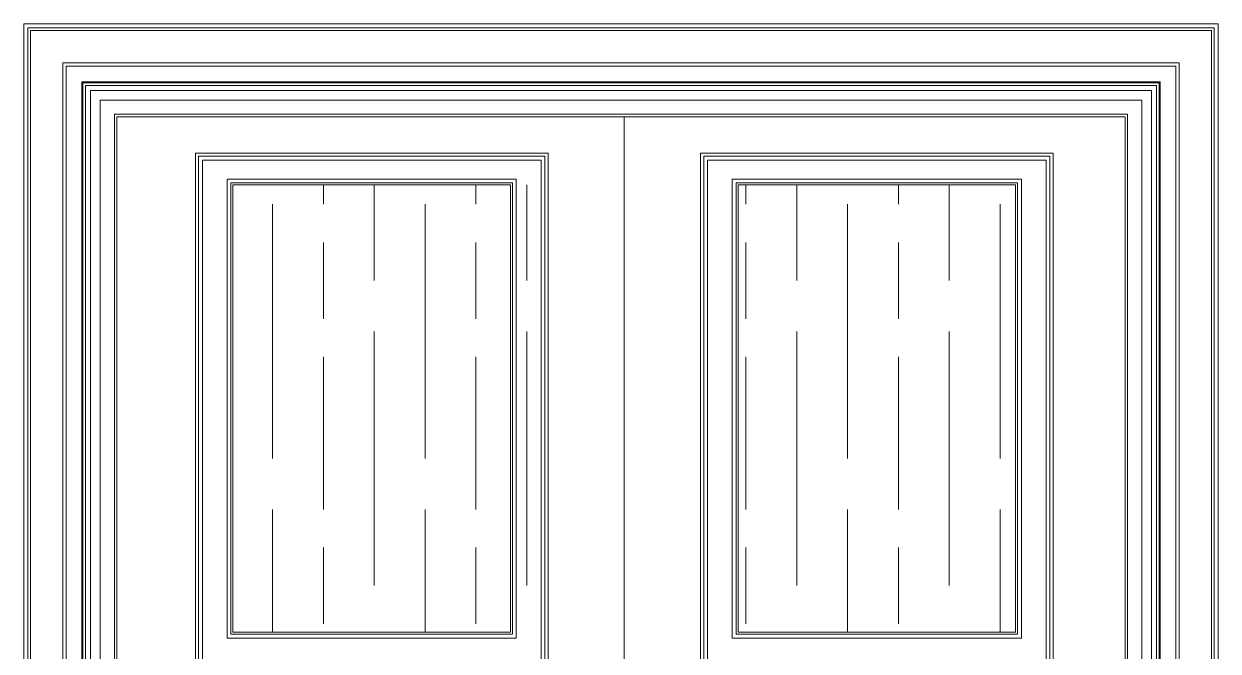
# Model space of a CAD drawing. Header units: millimetres. Extents: x -10942 to 92711, y -16583 to 30009.
# Drawn here: x 13782 to 15662, y 1707 to 2694 of the extents above; entities that cross this region are included whole.
import ezdxf

# ---------------------------------------------------------------- set-up
doc = ezdxf.new("R2010")
doc.units = ezdxf.units.MM
doc.header["$LTSCALE"] = 1000
doc.header["$MEASUREMENT"] = 0
doc.linetypes.add('HIDDEN2', pattern=[0.1875, 0.125, -0.0625])
for name, color, linetype in [('8', 8, 'Continuous'), ('Layer7', 8, 'Continuous'), ('WOOD', 23, 'Continuous')]:
    doc.layers.add(name, color=color, linetype=linetype)
doc.layers.add('DIM 2', color=3, linetype='Continuous', lineweight=18)

# ---------------------------------------------------------------- blocks, each defined once
blk = doc.blocks.new('WD-13 NEW')
at = {"layer": '8', "lineweight": 0}
h = blk.add_hatch(dxfattribs=at)
h.set_pattern_fill('GOST_WOOD', color=256, scale=40)
h.set_pattern_definition([(90, (407801.27, 111449.9), (-240, -1e-14), [400, -80]), (90, (407721.27, 111369.9), (-240, -1e-14), [240, -60, 120, -60]), (90, (407641.27, 111249.9), (-240, -1e-14), [400, -80])])
h.paths.add_polyline_path([(371748.9, 111700.9), (372240.9, 111700.9), (372240.9, 110996.9), (371748.9, 110996.9)])
h = blk.add_hatch(dxfattribs=at)
h.set_pattern_fill('GOST_WOOD', color=256, scale=40)
h.set_pattern_definition([(90, (407746.27, 111449.9), (-240, -1e-14), [400, -80]), (90, (407666.27, 111369.9), (-240, -1e-14), [240, -60, 120, -60]), (90, (407586.27, 111249.9), (-240, -1e-14), [400, -80])])
h.paths.add_polyline_path([(373035.9, 111700.9), (372543.9, 111700.9), (372543.9, 110996.9), (373035.9, 110996.9)])
at = {"layer": 'Layer7', "linetype": 'HIDDEN2', "lineweight": 0, "ltscale": 30}
blk.add_lwpolyline([(373273.5, 109262.9), (373273.5, 111862.9), (371576.5, 111862.9), (371576.5, 109262.9)], dxfattribs=at)
at = {"layer": 'WOOD', "lineweight": 0}
for points in [[(371485.2, 109462.9), (371485.2, 111954.2), (372433.5, 111954.2)], [(373364.9, 109462.9), (373364.9, 111954.2), (372433.5, 111954.2)], [(371491.2, 109462.9), (371491.2, 111948.2), (372433.5, 111948.2)], [(371495.6, 109462.9), (371495.6, 111943.8), (372433.5, 111943.8)], [(373358.9, 109462.9), (373358.9, 111948.2), (372433.5, 111948.2)], [(373354.5, 109462.9), (373354.5, 111943.8), (372433.5, 111943.8)], [(371546.7, 109462.9), (371546.7, 111892.7), (372433.5, 111892.7)], [(371551.7, 109462.9), (371551.7, 111887.7), (372433.5, 111887.7)], [(373303.4, 109462.9), (373303.4, 111892.7), (372433.5, 111892.7)], [(373298.4, 109462.9), (373298.4, 111887.7), (372433.5, 111887.7)], [(371578.2, 109462.9), (371578.2, 111861.2), (372433.5, 111861.2)], [(373271.9, 109462.9), (373271.9, 111861.2), (372433.5, 111861.2)], [(371582.2, 109462.9), (371582.2, 111857.2), (372433.5, 111857.2)], [(371590.2, 109462.9), (371590.2, 111849.2), (372433.5, 111849.2)], [(373267.9, 109462.9), (373267.9, 111857.2), (372433.5, 111857.2)], [(373259.9, 109462.9), (373259.9, 111849.2), (372433.5, 111849.2)], [(371605.2, 109462.9), (371605.2, 111834.2), (372433.5, 111834.2)], [(373244.9, 109462.9), (373244.9, 111834.2), (372433.5, 111834.2)], [(371627.6, 109262.9), (371627.6, 111811.9), (372433.5, 111811.9)], [(371631.5, 109262.9), (371631.5, 111807.9), (372433.5, 111807.9)], [(372419.9, 111807.9), (372419.9, 109262.9)], [(373222.5, 109262.9), (373222.5, 111811.9), (372433.5, 111811.9)], [(373218.5, 109262.9), (373218.5, 111807.9), (372433.5, 111807.9)]]:
    blk.add_lwpolyline(points, dxfattribs=at)
for points in [[(371744.9, 109460.9), (372299.9, 109460.9), (372299.9, 111750.9), (371744.9, 111750.9)], [(371749.9, 109465.9), (372294.9, 109465.9), (372294.9, 111745.9), (371749.9, 111745.9)], [(373094.9, 109460.9), (372539.9, 109460.9), (372539.9, 111750.9), (373094.9, 111750.9)], [(373089.9, 109465.9), (372544.9, 109465.9), (372544.9, 111745.9), (373089.9, 111745.9)], [(371755.9, 109471.9), (372288.9, 109471.9), (372288.9, 111739.9), (371755.9, 111739.9)], [(373083.9, 109471.9), (372550.9, 109471.9), (372550.9, 111739.9), (373083.9, 111739.9)], [(372249.9, 110987.9), (372249.9, 111709.9), (371794.9, 111709.9), (371794.9, 110987.9)], [(372589.9, 110987.9), (372589.9, 111709.9), (373044.9, 111709.9), (373044.9, 110987.9)], [(372243.9, 110993.9), (372243.9, 111703.9), (371800.9, 111703.9), (371800.9, 110993.9)], [(372240.9, 110996.9), (372240.9, 111700.9), (371803.9, 111700.9), (371803.9, 110996.9)], [(372595.9, 110993.9), (372595.9, 111703.9), (373038.9, 111703.9), (373038.9, 110993.9)], [(372598.9, 110996.9), (372598.9, 111700.9), (373035.9, 111700.9), (373035.9, 110996.9)]]:
    blk.add_lwpolyline(points, close=True, dxfattribs=at)

msp = doc.modelspace()

# ---------------------------------------------------------------- block references
at = {"layer": 'DIM 2', "xscale": -1, "rotation": 359.9999999999999}
msp.add_blockref('WD-13 NEW', (387146.9, -109260.3, 0), dxfattribs=at)

doc.saveas('drawing.dxf')
